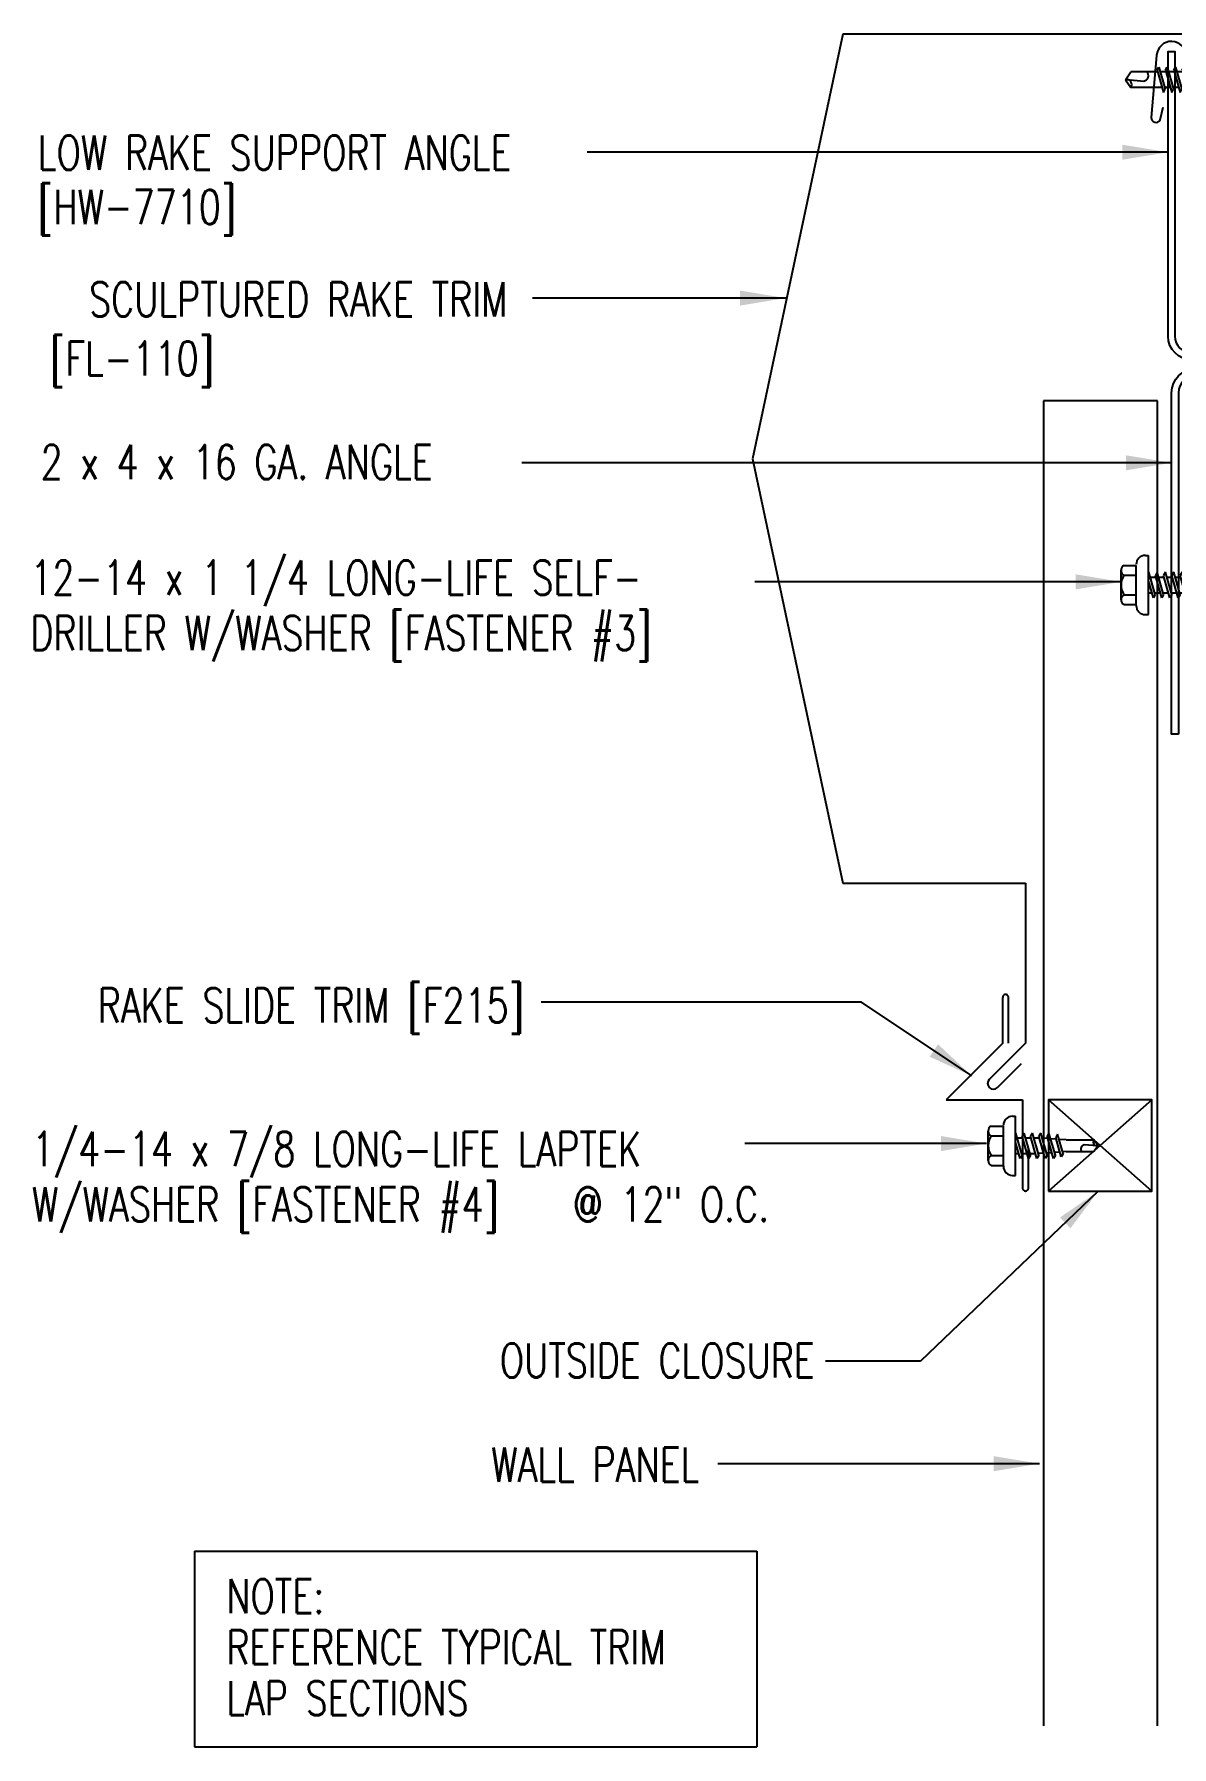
# Model space of a CAD drawing. Extents: x 10.1 to 39.7, y 12.1 to 38.
# Drawn here: x 10.12 to 22.56, y 12.13 to 30.87 of the extents above; entities that cross this region are included whole.
import ezdxf
from ezdxf.enums import TextEntityAlignment as Align

# ---------------------------------------------------------------- set-up
doc = ezdxf.new("R2010")
doc.units = 0
doc.header["$LTSCALE"] = 4
doc.header["$MEASUREMENT"] = 0
doc.layers.get('0').update_dxf_attribs({"linetype": 'CONTINUOUS'})
for name, color, linetype in [('CLO', 3, 'CONTINUOUS'), ('DIM', 7, 'CONTINUOUS'), ('FASTENER', 9, 'CONTINUOUS'), ('PANEL', 11, 'CONTINUOUS'), ('STLA', 10, 'CONTINUOUS'), ('TEXT', 2, 'CONTINUOUS'), ('TRIM', 6, 'CONTINUOUS')]:
    doc.layers.add(name, color=color, linetype=linetype)
doc.styles.add('TEXT1', font='ROMANS.shx', dxfattribs={"width": 0.75, "height": 0.375})
doc.dimstyles.new('DETAIL$7', dxfattribs={"dimscale": 4, "dimtxt": 0.09375, "dimasz": 0.125, "dimexe": 0.0625, "dimexo": 0.125, "dimgap": 0.0625, "dimtad": 1, "dimdec": 4, "dimzin": 3, "dimdsep": 46, "dimlunit": 4, "dimtxsty": 'TEXT1', "dimblk": 'ARCHTICK', "dimcen": 0.0625, "dimclrd": 7, "dimclre": 7, "dimclrt": 2, "dimadec": 0, "dimazin": 0, "dimtfac": 0.59375, "dimtdec": 4, "dimtmove": 2, "dimatfit": 3, "dimfxl": 0, "dimfrac": 2, "dimtolj": 1, "dimtzin": 3, "dimarcsym": 0})

# ---------------------------------------------------------------- blocks, each defined once
blk = doc.blocks.new('MB_DW3')
at = {"layer": 'FASTENER'}
for p, q in [((-0.215, 0.305), (-0.215, 0.171)), ((-0.161, 0.337), (0.161, 0.337)), ((-0.107, 0.305), (-0.107, 0.171)), ((0.107, 0.305), (0.107, 0.171)), ((0.215, 0.305), (0.215, 0.171)), ((-0.324, 0.071), (-0.324, 0.037)), ((-0.324, 0.037), (0.324, 0.037)), ((-0.224, 0.171), (0.215, 0.171)), ((-0.139, -0.016), (0.046, 0.037)), ((-0.104, -0.036), (0.139, 0.033)), ((-0.086, 0.037), (0.086, 0.037)), ((-0.086, 0.037), (-0.086, -0.001)), ((0.086, 0.037), (0.133, 0.037)), ((0.086, 0.018), (0.086, -0.042)), ((0.139, 0.033), (0.133, 0.037)), ((0.324, 0.071), (0.324, 0.037)), ((-0.104, -0.036), (-0.139, -0.016)), ((-0.139, -0.107), (0.104, -0.038)), ((-0.104, -0.127), (-0.139, -0.107)), ((-0.139, -0.198), (0.104, -0.128)), ((-0.104, -0.127), (0.139, -0.058)), ((-0.104, -0.218), (0.139, -0.149)), ((-0.086, -0.031), (-0.086, -0.092)), ((-0.086, -0.122), (-0.086, -0.183)), ((0.086, -0.073), (0.086, -0.133)), ((0.086, -0.164), (0.086, -0.224)), ((0.139, -0.058), (0.104, -0.038)), ((0.139, -0.149), (0.104, -0.128)), ((-0.104, -0.218), (-0.139, -0.198)), ((-0.139, -0.289), (0.104, -0.219)), ((-0.104, -0.309), (-0.139, -0.289)), ((-0.139, -0.38), (0.104, -0.31)), ((-0.104, -0.309), (0.139, -0.239)), ((-0.104, -0.4), (0.139, -0.33)), ((-0.086, -0.213), (-0.086, -0.274)), ((-0.086, -0.304), (-0.086, -0.364)), ((0.086, -0.255), (0.086, -0.315)), ((0.086, -0.345), (0.086, -0.406)), ((0.139, -0.239), (0.104, -0.219)), ((0.139, -0.33), (0.104, -0.31)), ((-0.104, -0.4), (-0.139, -0.38)), ((-0.139, -0.47), (0.104, -0.401)), ((-0.104, -0.491), (-0.139, -0.47)), ((-0.139, -0.561), (0.104, -0.492)), ((-0.104, -0.581), (-0.139, -0.561)), ((-0.104, -0.491), (0.139, -0.421)), ((-0.104, -0.581), (0.139, -0.512)), ((-0.086, -0.395), (-0.086, -0.455)), ((-0.086, -0.486), (-0.086, -0.546)), ((0.086, -0.436), (0.086, -0.497)), ((0.086, -0.527), (0.086, -0.588)), ((0.139, -0.421), (0.104, -0.401)), ((0.139, -0.512), (0.104, -0.492)), ((-0.139, -0.652), (0.104, -0.583)), ((-0.104, -0.672), (-0.139, -0.652)), ((-0.139, -0.743), (0.104, -0.674)), ((-0.104, -0.763), (-0.139, -0.743)), ((-0.104, -0.672), (0.139, -0.603)), ((-0.104, -0.763), (0.139, -0.694)), ((-0.086, -0.577), (-0.086, -0.637)), ((-0.086, -0.667), (-0.086, -0.728)), ((0.086, -0.618), (0.086, -0.679)), ((0.086, -0.709), (0.086, -1.05)), ((0.139, -0.603), (0.104, -0.583)), ((0.139, -0.694), (0.104, -0.674)), ((-0.086, -0.758), (-0.086, -1.05)), ((-0.002, -1.095), (0.014, -0.909)), ((0, -1.111), (-0.086, -1.05)), ((0, -1.111), (0.086, -1.05))]:
    blk.add_line(p, q, dxfattribs=at)
for centre, radius, start, end in [((-0.161, 0.274), 0.0628, 29.8754, 150.1246), ((0, 0.141), 0.196, 56.9974, 123.0026), ((0.161, 0.274), 0.0628, 29.8754, 150.1246), ((-0.224, 0.071), 0.1, 90, 180), ((0.224, 0.071), 0.1, 0, 90), ((-0.046, -0.921), 0.0615, 11.1445, 130.906), ((0.054, -1.097), 0.0563, 55.4585, 194.8454)]:
    blk.add_arc(centre, radius, start, end, dxfattribs=at)
blk = doc.blocks.new('MB_DW4')
at = {"layer": 'FASTENER'}
for p, q in [((-0.217, 0.305), (-0.217, 0.171)), ((-0.163, 0.337), (0.159, 0.337)), ((-0.108, 0.305), (-0.108, 0.171)), ((0.105, 0.305), (0.105, 0.171)), ((0.214, 0.305), (0.214, 0.171)), ((-0.326, 0.071), (-0.326, 0.037)), ((-0.326, 0.037), (0.322, 0.037)), ((-0.226, 0.171), (0.214, 0.171)), ((-0.141, -0.014), (0.037, 0.037)), ((-0.105, -0.034), (0.137, 0.035)), ((-0.088, 0.037), (-0.088, 0.001)), ((-0.088, 0.037), (0.085, 0.037)), ((0.085, 0.037), (0.134, 0.037)), ((0.085, 0.02), (0.085, -0.041)), ((0.137, 0.035), (0.134, 0.037)), ((0.322, 0.071), (0.322, 0.037)), ((-0.105, -0.034), (-0.141, -0.014)), ((-0.141, -0.105), (0.102, -0.036)), ((-0.105, -0.125), (-0.141, -0.105)), ((-0.141, -0.196), (0.102, -0.127)), ((-0.105, -0.125), (0.137, -0.056)), ((-0.105, -0.216), (0.137, -0.147)), ((-0.088, -0.029), (-0.088, -0.09)), ((-0.088, -0.12), (-0.088, -0.181)), ((0.085, -0.071), (0.085, -0.131)), ((0.085, -0.162), (0.085, -0.211)), ((0.137, -0.056), (0.102, -0.036)), ((0.137, -0.147), (0.102, -0.127)), ((-0.105, -0.216), (-0.141, -0.196)), ((-0.141, -0.287), (0.102, -0.217)), ((-0.105, -0.307), (-0.141, -0.287)), ((-0.141, -0.378), (0.102, -0.308)), ((-0.105, -0.307), (0.137, -0.238)), ((-0.105, -0.398), (0.137, -0.328)), ((-0.084, -0.27), (-0.088, -0.211)), ((-0.078, -0.36), (-0.082, -0.3)), ((0.071, -0.408), (0.075, -0.346)), ((0.077, -0.315), (0.082, -0.253)), ((0.084, -0.223), (0.085, -0.211)), ((0.137, -0.238), (0.102, -0.217)), ((0.137, -0.328), (0.102, -0.308)), ((-0.105, -0.398), (-0.141, -0.378)), ((-0.122, -0.463), (0.089, -0.403)), ((-0.086, -0.483), (-0.122, -0.463)), ((-0.086, -0.483), (0.124, -0.423)), ((-0.071, -0.449), (-0.075, -0.389)), ((-0.066, -0.516), (-0.069, -0.478)), ((-0.066, -0.516), (-0.066, -0.82)), ((0.063, -0.515), (0.068, -0.439)), ((0.063, -0.516), (0.063, -0.82)), ((0.124, -0.423), (0.089, -0.403)), ((-0.003, -0.854), (0.009, -0.714)), ((-0.002, -0.866), (-0.066, -0.82)), ((-0.002, -0.866), (0.063, -0.82))]:
    blk.add_line(p, q, dxfattribs=at)
for centre, radius, start, end in [((-0.163, 0.274), 0.0628, 29.8754, 150.1246), ((-0.002, 0.141), 0.196, 56.9974, 123.0026), ((0.159, 0.274), 0.0628, 29.8754, 150.1246), ((-0.226, 0.071), 0.1, 90, 180), ((0.222, 0.071), 0.1, 0, 90), ((0.073, -0.516), 0.01, 175.9484, 180), ((-0.036, -0.723), 0.0461, 11.1445, 130.906), ((0.039, -0.855), 0.0422, 55.4585, 194.8454)]:
    blk.add_arc(centre, radius, start, end, dxfattribs=at)
blk = doc.blocks.new('FD-F4')
at = {"layer": 'TEXT', "style": 'TEXT1', "width": 0.75}
for s, p in [('1/4-14 x 7/8 LONG-LIFE LAPTEK', (0.0047, -0.0408)), ('W/WASHER [FASTENER #4]', (0.0047, -0.1926))]:
    blk.add_text(s, height=0.09375, dxfattribs=at).set_placement(p)
blk.add_attdef('(QUANTITY)', (1.4847, -0.1926), '', height=0.0938, dxfattribs=at)
blk = doc.blocks.new('_ArchTick')
at = {"color": 0, "linetype": 'ByBlock', "const_width": 0.15}
blk.add_lwpolyline([(-0.5, -0.5), (0.5, 0.5)], dxfattribs=at)
blk = doc.blocks.new('fz2')
at = {"layer": 'FASTENER'}
for p, q in [((-0.215, 0.305), (-0.215, 0.171)), ((-0.161, 0.337), (0.161, 0.337)), ((-0.107, 0.305), (-0.107, 0.171)), ((0.107, 0.305), (0.107, 0.171)), ((0.215, 0.305), (0.215, 0.171)), ((-0.324, 0.071), (-0.324, 0.037)), ((-0.324, 0.037), (0.324, 0.037)), ((-0.224, 0.171), (0.215, 0.171)), ((-0.139, -0.016), (0.046, 0.037)), ((-0.104, -0.036), (0.139, 0.033)), ((-0.086, 0.037), (0.086, 0.037)), ((-0.086, 0.037), (-0.086, -0.001)), ((0.086, 0.037), (0.133, 0.037)), ((0.086, 0.018), (0.086, -0.042)), ((0.139, 0.033), (0.133, 0.037)), ((0.324, 0.071), (0.324, 0.037)), ((-0.104, -0.036), (-0.139, -0.016)), ((-0.139, -0.107), (0.104, -0.038)), ((-0.104, -0.127), (-0.139, -0.107)), ((-0.139, -0.198), (0.104, -0.128)), ((-0.104, -0.127), (0.139, -0.058)), ((-0.104, -0.218), (0.139, -0.149)), ((-0.086, -0.031), (-0.086, -0.092)), ((-0.086, -0.122), (-0.086, -0.183)), ((0.086, -0.073), (0.086, -0.133)), ((0.086, -0.164), (0.086, -0.224)), ((0.139, -0.058), (0.104, -0.038)), ((0.139, -0.149), (0.104, -0.128)), ((-0.104, -0.218), (-0.139, -0.198)), ((-0.139, -0.289), (0.104, -0.219)), ((-0.104, -0.309), (-0.139, -0.289)), ((-0.139, -0.38), (0.104, -0.31)), ((-0.104, -0.309), (0.139, -0.239)), ((-0.104, -0.4), (0.139, -0.33)), ((-0.086, -0.213), (-0.086, -0.274)), ((-0.086, -0.304), (-0.086, -0.364)), ((0.086, -0.255), (0.086, -0.315)), ((0.086, -0.345), (0.086, -0.406)), ((0.139, -0.239), (0.104, -0.219)), ((0.139, -0.33), (0.104, -0.31)), ((-0.104, -0.4), (-0.139, -0.38)), ((-0.139, -0.47), (0.104, -0.401)), ((-0.104, -0.491), (-0.139, -0.47)), ((-0.139, -0.561), (0.104, -0.492)), ((-0.104, -0.581), (-0.139, -0.561)), ((-0.104, -0.491), (0.139, -0.421)), ((-0.104, -0.581), (0.139, -0.512)), ((-0.086, -0.395), (-0.086, -0.455)), ((-0.086, -0.486), (-0.086, -0.546)), ((0.086, -0.436), (0.086, -0.497)), ((0.086, -0.527), (0.086, -0.588)), ((0.139, -0.421), (0.104, -0.401)), ((0.139, -0.512), (0.104, -0.492)), ((-0.139, -0.652), (0.104, -0.583)), ((-0.104, -0.672), (-0.139, -0.652)), ((-0.139, -0.743), (0.104, -0.674)), ((-0.104, -0.763), (-0.139, -0.743)), ((-0.104, -0.672), (0.139, -0.603)), ((-0.104, -0.763), (0.139, -0.694)), ((-0.086, -0.577), (-0.086, -0.637)), ((-0.086, -0.667), (-0.086, -0.728)), ((0.086, -0.618), (0.086, -0.679)), ((0.086, -0.709), (0.086, -1.05)), ((0.139, -0.603), (0.104, -0.583)), ((0.139, -0.694), (0.104, -0.674)), ((-0.086, -0.758), (-0.086, -1.05)), ((-0.002, -1.095), (0.014, -0.909)), ((0, -1.111), (-0.086, -1.05)), ((0, -1.111), (0.086, -1.05))]:
    blk.add_line(p, q, dxfattribs=at)
for centre, radius, start, end in [((-0.161, 0.274), 0.0628, 29.8754, 150.1246), ((0, 0.141), 0.196, 56.9974, 123.0026), ((0.161, 0.274), 0.0628, 29.8754, 150.1246), ((-0.224, 0.071), 0.1, 90, 180), ((0.224, 0.071), 0.1, 0, 90), ((-0.046, -0.921), 0.0615, 11.1445, 130.906), ((0.054, -1.097), 0.0563, 55.4585, 194.8454)]:
    blk.add_arc(centre, radius, start, end, dxfattribs=at)
blk = doc.blocks.new('FD-F3')
at = {"layer": 'TEXT', "style": 'TEXT1', "width": 0.75}
for s, p in [('12-14 x 1 1/4 LONG-LIFE SELF-', (0.0047, -0.0408)), ('DRILLER W/WASHER [FASTENER #3]', (0.0047, -0.1926))]:
    blk.add_text(s, height=0.09375, dxfattribs=at).set_placement(p)
blk.add_attdef('(QUANTITY)', (0.0047, -0.3444), '', height=0.0938, dxfattribs=at)
blk = doc.blocks.new('A$C30686E82')
for p, q in [((-2.715, 0.761), (3.437, 0.761)), ((-2.715, 0.761), (-2.715, -1.379)), ((3.437, 0.761), (3.437, -1.379)), ((-2.715, -1.379), (3.437, -1.379))]:
    blk.add_line(p, q)
at = {"layer": 'TEXT', "style": 'TEXT1', "width": 0.75}
for s, p in [('NOTE:', (-2.368, 0.081)), ('REFERENCE TYPICAL TRIM', (-2.368, -0.477)), ('LAP SECTIONS', (-2.368, -1.035))]:
    blk.add_text(s, height=0.375, dxfattribs=at).set_placement(p)

msp = doc.modelspace()

# ---------------------------------------------------------------- linework, layer by layer
at = {"layer": 'CLO'}
for p, q in [((22.34464, 19.20825), (21.21311, 18.20825)), ((22.34464, 18.20825), (21.21311, 19.20825))]:
    msp.add_line(p, q, dxfattribs=at)
msp.add_lwpolyline([(21.21311, 18.20825), (22.34464, 18.20825), (22.34464, 19.20825), (21.21311, 19.20825)], close=True, dxfattribs=at)
at = {"layer": 'PANEL'}
for p, q in [((22.39829, 30.64067), (22.33887, 29.96103)), ((22.43724, 29.93444), (22.47111, 30.07232)), ((22.40867, 26.86013), (21.15867, 26.86013)), ((21.15867, 26.86013), (21.15867, 12.35663)), ((22.40867, 12.35663), (22.40867, 26.86013))]:
    msp.add_line(p, q, dxfattribs=at)
for centre, radius, start, end in [((22.55977, 30.63151), 0.16173, 359.89106, 176.752334), ((22.39107, 29.9589), 0.05224, 177.66526, 332.093127)]:
    msp.add_arc(centre, radius, start, end, dxfattribs=at)
at = {"layer": 'STLA'}
for points in [[(25.02342, 27.38142), (25.02342, 27.30672), (22.78562, 27.30672, -0.41421356), (22.52342, 27.56892), (22.52342, 30.68172), (22.59812, 30.68172), (22.59812, 27.56892, 0.41421356), (22.78562, 27.38142)], [(22.63686, 23.21094), (22.56216, 23.21094), (22.56216, 26.94874, -0.41421356), (22.82436, 27.21094), (24.56216, 27.21094), (24.56216, 27.13624), (22.82436, 27.13624, 0.41421356), (22.63686, 26.94874)]]:
    msp.add_lwpolyline(points, format="xyb", close=True, dxfattribs=at)
at = {"layer": 'TRIM'}
for p, q in [((18.96483, 30.87201), (17.97725, 26.2258)), ((23.10075, 30.87201), (18.96483, 30.87201)), ((17.97725, 26.2258), (18.96483, 21.5796)), ((18.96483, 21.5796), (20.96483, 21.5796)), ((20.96483, 21.5796), (20.96483, 19.8296)), ((20.71336, 19.82801), (20.71336, 20.32801)), ((20.77586, 19.82801), (20.77586, 20.32801)), ((20.71336, 19.82801), (20.09464, 19.20929)), ((20.96483, 19.8296), (20.56733, 19.4321)), ((20.65571, 19.34372), (20.91793, 19.60593)), ((20.09464, 19.20929), (20.93207, 19.20929)), ((20.93207, 19.20929), (20.93207, 18.24049)), ((20.99457, 18.24049), (20.99457, 18.67349))]:
    msp.add_line(p, q, dxfattribs=at)
for centre, radius, start, end in [((20.74461, 20.33095), 0.03139, 354.617591, 185.382409), ((20.61152, 19.38791), 0.0625, 135, 315), ((20.96332, 18.24049), 0.03125, 180, 0)]:
    msp.add_arc(centre, radius, start, end, dxfattribs=at)

# ---------------------------------------------------------------- block references
msp.add_blockref('A$C30686E82', (14.58491, 13.50752))
at = {"layer": 'FASTENER'}
for name, p, rotation in [('MB_DW3', (23.16714, 30.37343), 270), ('fz2', (22.34643, 24.84362), 90), ('MB_DW4', (20.89189, 18.70825), 90.00000000000001)]:
    msp.add_blockref(name, p, dxfattribs=dict(at, rotation=rotation))
at = {"layer": 'TEXT', "xscale": 4, "yscale": 4, "zscale": 4}
msp.add_blockref('FD-F3', (10.05386, 24.90058), dxfattribs=at)
msp.add_blockref('FD-F4', (10.07268, 18.64758), dxfattribs=at).add_auto_attribs({'(QUANTITY)': '@ 12" O.C.'})

# ---------------------------------------------------------------- texts
at = {"layer": 'TEXT', "style": 'TEXT1', "width": 0.75}
for s, p in [('LOW RAKE SUPPORT ANGLE', (10.15553, 29.38743)), ('[HW-7710]', (10.15553, 28.79512)), ('2 x 4 x 16 GA. ANGLE', (10.18511, 26.00124))]:
    msp.add_text(s, height=0.375, dxfattribs=at).set_placement(p)
for s, p in [('SCULPTURED RAKE TRIM', (15.29539, 27.78362)), ('[FL-110]', (12.08351, 27.13555)), ('RAKE SLIDE TRIM [F215]', (15.47589, 20.05526)), ('OUTSIDE CLOSURE', (18.65747, 16.16847)), ('WALL PANEL', (17.39458, 15.02841))]:
    msp.add_text(s, height=0.375, dxfattribs=at).set_placement(p, align=Align.RIGHT)

# ---------------------------------------------------------------- leaders
at = {"layer": 'DIM'}
for points in [[(21.75985, 18.20825), (19.81526, 16.34864), (18.7743, 16.34864)], [(21.11629, 15.22631), (18.73154, 15.22631), (17.59491, 15.22631)]]:
    msp.add_leader(points, dimstyle='DETAIL$7', dxfattribs=at)
at = {"layer": 'TEXT'}
for points in [[(22.52342, 29.58071), (19.05352, 29.58071), (16.1665, 29.58071)], [(18.33887, 27.98409), (15.9918, 27.98409), (15.56837, 27.98409)], [(22.56216, 26.18123), (17.05432, 26.18123), (15.45014, 26.18123)], [(22.0129, 24.87832), (18.78021, 24.87832), (18.0004, 24.87832)], [(20.37603, 19.47052), (19.16976, 20.27679), (15.66205, 20.27679)], [(20.53697, 18.73017), (18.99174, 18.73017), (17.89205, 18.73017)]]:
    msp.add_leader(points, dimstyle='DETAIL$7', dxfattribs=at)

doc.saveas('drawing.dxf')
